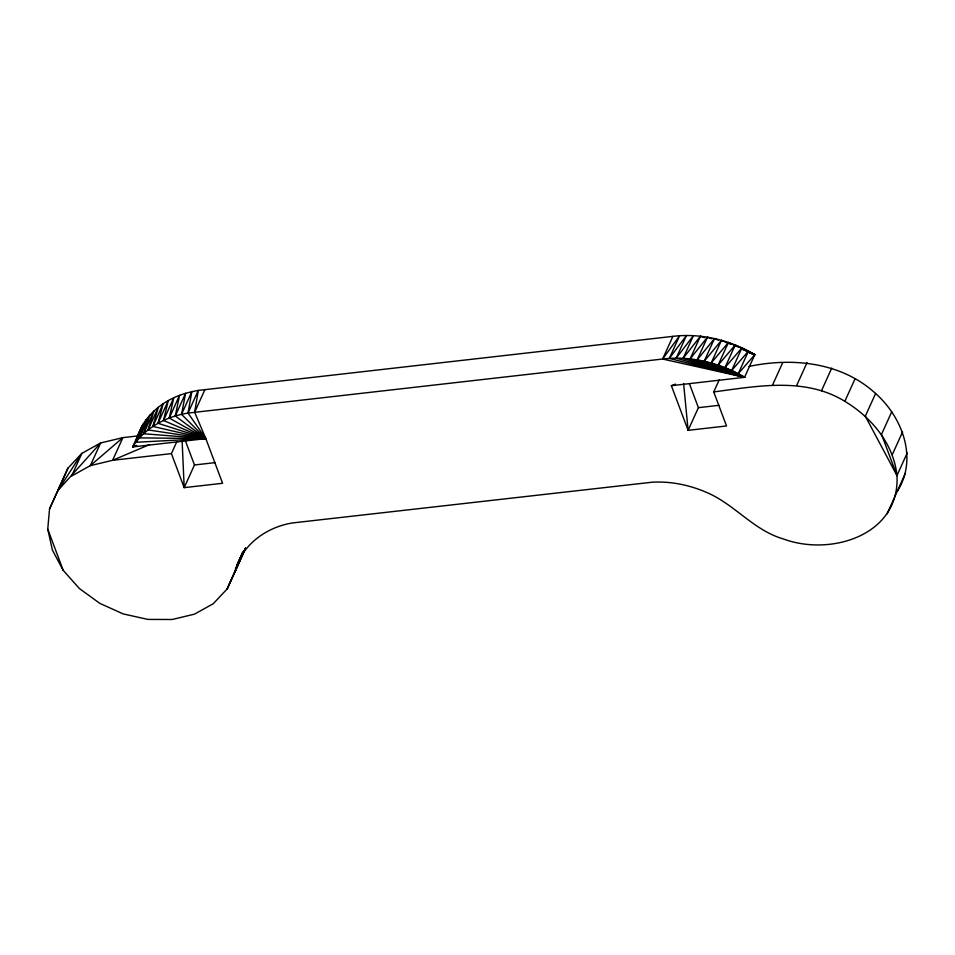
<?xml version="1.0" encoding="UTF-8"?>
<svg xmlns="http://www.w3.org/2000/svg" width="955" height="955" viewBox="0 0 955 955"><rect width="100%" height="100%" fill="white"/><g stroke="black" fill="none" stroke-linecap="round" stroke-linejoin="round"><path stroke-width="1.43" d="M245.542 548.23L227.123 588.996L245.542 548.23L227.123 588.996L213.216 603.751L194.474 614.161L172.198 619.497L147.882 619.413L123.195 613.91L99.821 603.369L79.349 588.495L63.173 570.314L52.394 550.056L47.75 529.106L49.553 508.896L67.972 468.129L81.879 453.374L100.621 442.965L122.897 437.629L139.072 435.79M675.531 384.137L671.365 385.689L688.113 430.335L726.516 425.966L713.743 391.932C757.22 386.202 804.993 376.831 844.829 401.327C871.521 417.442 893.629 443.681 896.972 475.554C900.195 535.385 830.516 556.634 783.184 538.883C753.328 530.228 734.168 503.798 705.948 492.147C689.14 484.925 670.744 481.213 652.444 482.18L292.433 522.958C266.684 527.053 241.758 544.708 235.252 570.899L243.37 551.823M897.342 491.216C918.089 458.866 902.38 417.108 875.604 393.52C841.474 362.148 792.71 357.277 748.971 366.422M176.854 441.604L171.411 453.601L184.184 487.647L222.587 483.278L205.826 438.62L194.665 412.226L198.294 390.416L672.893 336.363C701.268 332.937 730.348 340.195 754.82 354.651L744.542 377.32L671.365 385.689M188.016 413.085L191.824 391.681L198.294 390.416L188.016 413.085C166.134 416.511 144.635 427.828 132.626 446.94L205.826 438.62L188.016 413.085L662.615 359.032C690.978 355.57 720.094 362.828 744.542 377.32L662.615 359.032L672.893 336.363M181.546 414.339L185.556 393.341L191.824 391.681L181.546 414.339L205.826 438.62L135.861 442.261C141.101 417.645 162.255 400.085 185.556 393.341L175.278 415.998L205.826 438.62L139.525 437.856L146.151 419.591L135.861 442.261M175.278 415.998L179.528 395.382L169.25 418.051L205.826 438.62L143.584 433.737L149.804 415.186L139.525 437.856M169.25 418.051L173.762 397.817L163.484 420.475L205.826 438.62L148.037 429.917L153.874 411.068L143.584 433.737M163.484 420.475L168.295 400.611L158.005 423.28L205.826 438.62L152.86 426.431L158.315 407.248L148.037 429.917M158.005 423.28L163.138 403.762L152.86 426.431M49.553 508.896L67.972 468.129M242.606 552.79L237.138 564.942L242.582 552.945M142.916 424.271L132.626 446.94L136.804 445.388M194.665 412.226L204.943 389.556M185.27 440.47L194.474 464.978L184.184 487.647L182.142 441.115M242.654 552.575L239.621 559.236L243.441 551.214M242.701 553.816L243.919 551.154M731.661 370.528L748.469 351.118L738.191 373.763L754.82 354.651L741.928 347.883L731.661 370.528L744.542 377.32L669.336 358.388L679.602 335.742L662.615 359.032M750.63 353.243L754.82 354.651L735.231 345.006L724.964 367.651L744.542 377.32L676.188 358.149L686.454 335.503L669.336 358.388M738.967 347.357L728.402 342.487L718.124 365.132L744.542 377.32L683.123 358.316L693.402 335.671L676.188 358.149M730.814 344.349L721.467 340.35L711.2 362.995L744.542 377.32L690.131 358.889L700.409 336.244L704.587 337.652M718.506 340.195L714.471 338.583L704.205 361.229L744.542 377.32L697.174 359.856L707.44 337.211L711.618 338.75M689.498 383.946L698.403 407.666L688.113 430.335L683.613 383.504M713.743 391.932L719.187 379.935M772.452 385.247L782.73 362.578M796.757 385.307L807.047 362.637M821.455 390.786L831.733 368.129M844.829 401.327L855.119 378.658M875.604 393.52L865.314 416.177L896.972 475.554L907.25 452.897M891.791 411.689L881.513 434.358L896.972 475.554M892.304 454.604L902.582 431.947M887.064 513.886L905.459 473.107M57.694 490.798L81.879 453.374L71.601 476.044L90.343 465.634L100.621 442.965L57.694 490.798L59.843 486.226M683.123 358.316L700.409 336.244M690.131 358.889L707.44 337.211M697.174 359.856L714.471 338.583M704.205 361.229L721.467 340.35M711.2 362.995L728.402 342.487M718.124 365.132L735.231 345.006M724.964 367.651L741.928 347.883M235.419 568.44L237.401 566.327M149.183 444.755L112.618 460.298L90.343 465.634L122.897 437.629L112.618 460.298L171.411 453.601M194.474 464.978L215.138 462.626M698.403 407.666L719.079 405.314M749.245 352.598L754.82 354.651L741.605 348.575M746.75 351.44L754.82 354.651L742.811 349.506M47.75 529.106L63.173 570.314"/></g></svg>
